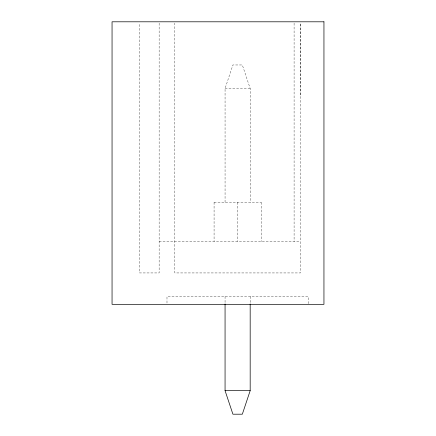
<?xml version="1.0" encoding="UTF-8"?>
<svg xmlns="http://www.w3.org/2000/svg" width="436" height="436" viewBox="0 0 436 436"><rect width="100%" height="100%" fill="white"/><g stroke="black" fill="none" stroke-linecap="round" stroke-linejoin="round"><path stroke-width="0.33" stroke-dasharray="2.18 1.64" d="M300.404 95.048L300.404 23.157L300.404 272.936L174.836 272.936L174.836 23.163M225.063 202.304L225.063 88.508L232.911 64.964L242.329 64.964L250.177 88.508L250.177 202.304M225.063 88.508L250.177 88.508M214.092 202.304L261.148 202.304M159.14 241.544L300.404 241.544M308.252 303.674L308.252 296.48L166.988 296.48L166.988 303.674M294.093 23.157L294.093 241.544M261.164 202.304L261.164 241.544M250.177 296.48L250.177 303.254M237.62 202.304L237.62 241.544M225.063 296.48L225.063 303.254M214.076 202.304L214.076 241.544M159.14 23.163L159.14 272.936L139.52 272.936L139.52 23.163"/><path stroke-width="0.65" d="M250.177 303.93L250.177 390.656L242.329 414.2L232.911 414.2L225.063 390.656L225.063 303.93M225.063 390.656L250.177 390.656M323.948 21.8L112.052 21.8L112.052 304.328L323.948 304.328L323.948 21.8"/></g></svg>
